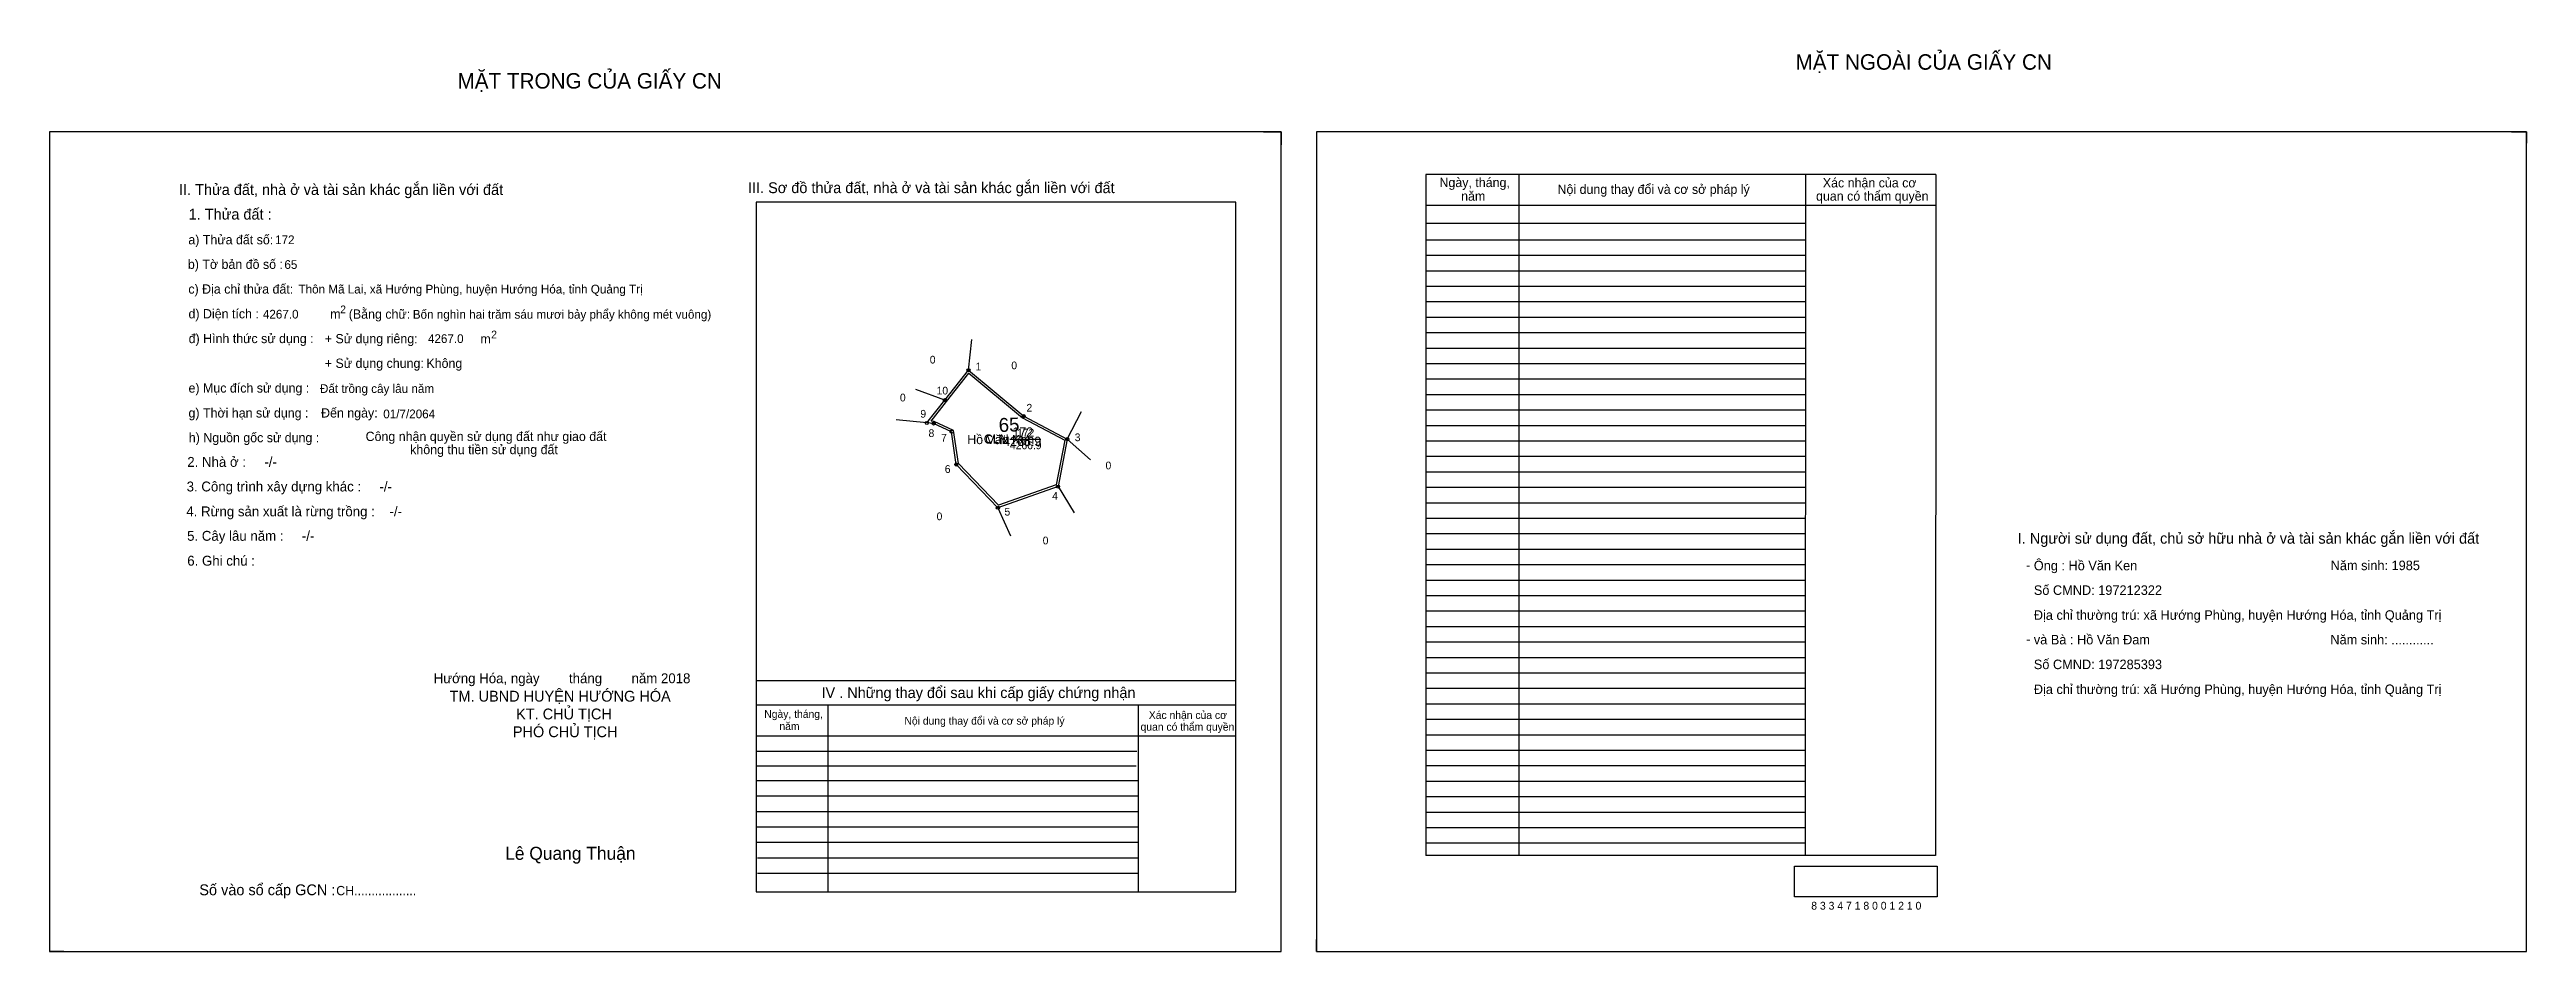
# Model space of a CAD drawing. Extents: x 532236 to 535745, y 1846933 to 1847521.
# Drawn here: x 534144 to 535745, y 1846938 to 1847521 of the extents above.
import ezdxf

# ---------------------------------------------------------------- set-up
doc = ezdxf.new("R2010")
doc.units = 0
for name, color, linetype in [('Default', 7, 'Continuous'), ('Level 10', 7, 'Continuous'), ('Level 11', 7, 'Continuous'), ('Level 13', 7, 'Continuous'), ('Level 2', 7, 'Continuous'), ('Level 27', 7, 'Continuous'), ('Level 3', 7, 'Continuous'), ('Level 36', 7, 'Continuous'), ('Level 4', 7, 'Continuous'), ('Level 5', 7, 'Continuous'), ('Level 55', 7, 'Continuous'), ('Level 6', 7, 'Continuous'), ('Level 7', 7, 'Continuous'), ('Level 8', 7, 'Continuous'), ('Level 9', 7, 'Continuous')]:
    doc.layers.add(name, color=color, linetype=linetype)

msp = doc.modelspace()

# ---------------------------------------------------------------- linework, layer by layer
at = {"layer": 'Level 10'}
for p, q in [((534928.6, 1847467.6), (534939.9, 1847467.6)), ((534939.9, 1847467.6), (534939.9, 1847459.2)), ((535735.4, 1847467.6), (535745, 1847467.6)), ((535745, 1847467.6), (535745, 1847460.2)), ((534726.9, 1847273.7), (534715.3, 1847279)), ((534756.8, 1847224.6), (534729.9, 1847252.5)), ((534795.7, 1847238.2), (534756.8, 1847224.6)), ((534143.8, 1846945.4), (534143.8, 1846937.6)), ((534153, 1846937.6), (534143.8, 1846937.6)), ((534962.7, 1846937.6), (534962.7, 1846945.4)), ((534962.7, 1846937.6), (534969.8, 1846937.6))]:
    msp.add_line(p, q, dxfattribs=at)
for points in [[(534143.8, 1846937.6), (534939.9, 1846937.6), (534939.9, 1847467.6), (534143.8, 1847467.6)], [(534962.7, 1846937.6), (535745, 1846937.6), (535745, 1847467.6), (534962.7, 1847467.6)], [(534722.5, 1847294.1), (534737.8, 1847313.5), (534773.5, 1847283.8), (534801.7, 1847268.9), (534795.7, 1847238.2), (534756.8, 1847224.6), (534729.9, 1847252.5), (534726.9, 1847273.7), (534715.3, 1847279), (534710.9, 1847279.4)], [(534723.6, 1847293.2), (534738, 1847311.5), (534772.7, 1847282.7), (534800.1, 1847268.2), (534794.5, 1847239.3), (534757.2, 1847226.2), (534731.3, 1847253.1), (534728.2, 1847274.6), (534715.6, 1847280.3), (534713.6, 1847280.6)]]:
    msp.add_lwpolyline(points, close=True, dxfattribs=at)
at = {"layer": 'Level 11'}
for centre in [(534737.8, 1847313.5), (534722.5, 1847294.1), (534722.5, 1847294.1), (534710.9, 1847279.4), (534715.3, 1847279), (534726.9, 1847273.7), (534773.5, 1847283.8), (534801.7, 1847268.9), (534729.9, 1847252.5), (534756.8, 1847224.6), (534795.7, 1847238.2)]:
    msp.add_circle(centre, 1, dxfattribs=at)
at = {"layer": 'Level 13'}
msp.add_line((534765.3, 1847269), (534780.6, 1847269), dxfattribs=at)
at = {"layer": 'Level 27'}
for p, q in [((534737.8, 1847313.5), (534740, 1847333.4)), ((534722.5, 1847294.1), (534703.7, 1847301)), ((534710.9, 1847279.4), (534691, 1847281.4)), ((534801.7, 1847268.9), (534810.8, 1847286.8)), ((534801.7, 1847268.9), (534816.6, 1847255.6)), ((534756.8, 1847224.6), (534764.9, 1847206.3)), ((534795.7, 1847238.2), (534806.2, 1847221.2))]:
    msp.add_line(p, q, dxfattribs=at)
at = {"layer": 'Level 6'}
msp.add_lwpolyline([(535271.7, 1846992.7), (535364.1, 1846992.7), (535364.1, 1846972.9), (535271.7, 1846972.9)], close=True, dxfattribs=at)
at = {"layer": 'Level 7'}
for p, q in [((535278.7, 1847397.6), (535033.5, 1847397.6)), ((535278.7, 1847387.6), (535033.5, 1847387.6)), ((535278.7, 1847377.6), (535033.5, 1847377.6)), ((535278.7, 1847367.6), (535033.5, 1847367.6)), ((535278.7, 1847357.6), (535033.5, 1847357.6)), ((535278.7, 1847347.6), (535033.5, 1847347.6)), ((535278.7, 1847337.6), (535033.5, 1847337.6)), ((535278.7, 1847327.6), (535033.5, 1847327.6)), ((535278.7, 1847317.6), (535033.5, 1847317.6)), ((535278.7, 1847307.6), (535033.5, 1847307.6)), ((535278.7, 1847297.6), (535033.5, 1847297.6)), ((535278.7, 1847287.6), (535033.5, 1847287.6)), ((535278.7, 1847277.6), (535033.5, 1847277.6)), ((535278.7, 1847267.6), (535033.5, 1847267.6)), ((535278.7, 1847257.6), (535033.5, 1847257.6)), ((535278.7, 1847247.6), (535033.5, 1847247.6)), ((535278.7, 1847237.6), (535033.5, 1847237.6)), ((535278.7, 1847227.6), (535033.5, 1847227.6)), ((535278.7, 1847217.6), (535033.5, 1847217.6)), ((535278.7, 1847207.6), (535033.5, 1847207.6)), ((535278.7, 1847197.6), (535033.5, 1847197.6)), ((535278.7, 1847187.6), (535033.5, 1847187.6)), ((535278.7, 1847177.6), (535033.5, 1847177.6)), ((535278.7, 1847167.6), (535033.5, 1847167.6)), ((535278.7, 1847157.6), (535033.5, 1847157.6)), ((535278.7, 1847147.6), (535033.5, 1847147.6)), ((535278.7, 1847137.6), (535033.5, 1847137.6)), ((535278.7, 1847127.6), (535033.5, 1847127.6)), ((535278.7, 1847117.6), (535033.5, 1847117.6)), ((535278.7, 1847107.6), (535033.5, 1847107.6)), ((535278.7, 1847097.6), (535033.5, 1847097.6)), ((535278.7, 1847087.6), (535033.5, 1847087.6)), ((534846.7, 1847066.9), (534600.6, 1847066.9)), ((535278.7, 1847077.6), (535033.5, 1847077.6)), ((535278.7, 1847067.6), (535033.5, 1847067.6)), ((534846.2, 1847057.5), (534600.6, 1847057.5)), ((535278.7, 1847057.6), (535033.5, 1847057.6)), ((534847.5, 1847048), (534600.6, 1847048)), ((534847.5, 1847038), (534600.6, 1847038)), ((535278.7, 1847047.6), (535033.5, 1847047.6)), ((535278.7, 1847037.6), (535033.5, 1847037.6)), ((534847.5, 1847028), (534600.6, 1847028)), ((534847.5, 1847018), (534600.6, 1847018)), ((535278.7, 1847027.6), (535033.5, 1847027.6)), ((535278.7, 1847017.6), (535033.5, 1847017.6)), ((534847.5, 1847008), (534600.6, 1847008)), ((535278.7, 1847007.6), (535033.5, 1847007.6)), ((534847.5, 1846998), (534601.4, 1846998)), ((534847.5, 1846988), (534601.4, 1846988))]:
    msp.add_line(p, q, dxfattribs=at)
at = {"layer": 'Level 8'}
for p, q in [((535363.1, 1847440.1), (535033.5, 1847440.1)), ((535033.5, 1847440.1), (535033.5, 1846999.6)), ((535093.5, 1847440.1), (535093.5, 1846999.6)), ((535278.9, 1847439.9), (535278.7, 1846999.6)), ((535363.1, 1847440.1), (535363, 1846999.6)), ((534910.6, 1847422.2), (534600.6, 1847422.2)), ((534600.6, 1847422.2), (534600.6, 1846976.2)), ((534910.6, 1846976.2), (534910.6, 1847422.2)), ((535363.1, 1847420.1), (535033.5, 1847420.1)), ((535278.7, 1847408.3), (535033.5, 1847408.3)), ((534910.6, 1847112.6), (534600.6, 1847112.6)), ((534910.6, 1847096.9), (534600.6, 1847096.9)), ((534646.8, 1847096.9), (534646.8, 1846976.2)), ((534847.5, 1847096.9), (534847.5, 1846976.2)), ((534910.6, 1847076.9), (534600.6, 1847076.9)), ((535363, 1846999.6), (535033.5, 1846999.6)), ((534600.6, 1846976.2), (534910.6, 1846976.2))]:
    msp.add_line(p, q, dxfattribs=at)
at = {"layer": 'Level 9'}
msp.add_line((534764.5, 1847269), (534784.6, 1847269), dxfattribs=at)

# ---------------------------------------------------------------- texts
at = {"layer": 'Default'}
for s, p in [('e) Mục đích sử dụng :', (534233.6, 1847299)), ('g) Thời hạn sử dụng :', (534233.6, 1847282.9)), ('Đến ngày:', (534319.3, 1847282.9)), ('h) Nguồn gốc sử dụng :', (534233.8, 1847266.9)), ('Công nhận quyền sử dụng đất như giao đất', (534348.1, 1847267.7)), ('không thu tiền sử dụng đất', (534376.9, 1847259.2))]:
    msp.add_text(s, height=6, dxfattribs=at).set_placement(p)
at = {"layer": 'Level 13'}
for s, p in [('172', (534769.2, 1847270.6)), ('CLN', (534748.7, 1847266.5)), ('4266.9', (534764.6, 1847262.4))]:
    msp.add_text(s, height=5, dxfattribs=at).set_placement(p)
at = {"layer": 'Level 2'}
msp.add_text('Hồ Văn Ken', height=6, dxfattribs=at).set_placement((534737, 1847265.7))
at = {"layer": 'Level 3'}
msp.add_text('CLN', height=6, dxfattribs=at).set_placement((534747.7, 1847266))
at = {"layer": 'Level 36'}
for p in [(534712.8, 1847317.8), (534765.5, 1847314.1), (534693.5, 1847293.3), (534826.4, 1847249.4), (534717.2, 1847216.5), (534785.8, 1847200.9)]:
    msp.add_text('0', height=5, dxfattribs=at).set_placement(p)
at = {"layer": 'Level 4'}
msp.add_text('172', height=6, dxfattribs=at).set_placement((534766.2, 1847270.5))
at = {"layer": 'Level 5'}
msp.add_text('4266.9', height=6, dxfattribs=at).set_placement((534760.3, 1847264.5))
at = {"layer": 'Level 55'}
for s, height, p in [('1', 0.8, (534737.6, 1847313.5)), ('0', 0.22, (534737.8, 1847313.3)), ('0', 0.22, (534737.8, 1847313.3)), ('0', 0.22, (534737.8, 1847313.3)), ('10', 0.8, (534721.9, 1847294.1)), ('0', 0.22, (534722.4, 1847293.9)), ('0', 0.22, (534722.4, 1847293.9)), ('9', 0.8, (534710.6, 1847279.4)), ('0', 0.22, (534710.8, 1847279.2)), ('0', 0.22, (534710.8, 1847279.2)), ('8', 0.8, (534715, 1847279)), ('0', 0.22, (534715.2, 1847278.8)), ('7', 0.8, (534726.6, 1847273.7)), ('0', 0.22, (534726.8, 1847273.5)), ('2', 0.8, (534773.2, 1847283.8)), ('0', 0.22, (534773.4, 1847283.6)), ('0', 0.22, (534773.4, 1847283.6)), ('3', 0.8, (534801.5, 1847268.9)), ('0', 0.22, (534801.6, 1847268.7)), ('0', 0.22, (534801.6, 1847268.7)), ('0', 0.22, (534801.6, 1847268.7)), ('0', 0.22, (534801.6, 1847268.7)), ('6', 0.8, (534729.7, 1847252.5)), ('0', 0.22, (534729.9, 1847252.2)), ('5', 0.8, (534756.6, 1847224.6)), ('0', 0.22, (534756.8, 1847224.4)), ('0', 0.22, (534756.8, 1847224.4)), ('4', 0.8, (534795.4, 1847238.2)), ('0', 0.22, (534795.6, 1847238)), ('0', 0.22, (534795.6, 1847238)), ('0', 0.22, (534795.6, 1847238))]:
    msp.add_text(s, height=height, dxfattribs=at).set_placement(p)
at = {"layer": 'Level 6'}
for s, height, p in [('172', 5.63, (534289.6, 1847395)), ('65', 5.63, (534295.6, 1847379)), ('Thôn Mã Lai, xã Hướng Phùng, huyện Hướng Hóa, tỉnh Quảng Trị', 5.64, (534304.7, 1847363.1)), ('4267.0', 5.63, (534281.7, 1847346.9)), ('Bốn nghìn hai trăm sáu mươi bảy phẩy không mét vuông)', 5.632, (534378.6, 1847346.8)), ('4267.0', 5.63, (534388.4, 1847331.1)), ('Đất trồng cây lâu năm', 5.64, (534318.6, 1847298.8)), ('01/7/2064', 5.64, (534359.5, 1847282.4)), ('Ông : Hồ Văn Ken', 6.16, (535426.5, 1847184.1)), ('Năm sinh: 1985', 6.16, (535618.4, 1847184.2)), ('Số CMND: 197212322', 6.16, (535426.5, 1847168.2)), ('Địa chỉ thường trú: xã Hướng Phùng, huyện Hướng Hóa, tỉnh Quảng Trị', 6.16, (535426.5, 1847152.1)), ('và Bà : Hồ Văn Đam', 6.16, (535426.5, 1847136.2)), ('Năm sinh: ............', 6.16, (535618.2, 1847136.2)), ('Số CMND: 197285393', 6.16, (535426.5, 1847120.2)), ('Địa chỉ thường trú: xã Hướng Phùng, huyện Hướng Hóa, tỉnh Quảng Trị', 6.16, (535426.5, 1847104.1)), ('8 3 3 4 7 1 8 0 0 1 2 1 0', 5.04, (535282.6, 1846964.7))]:
    msp.add_text(s, height=height, dxfattribs=at).set_placement(p)
at = {"layer": 'Level 7'}
for s, height, p in [('MẶT NGOÀI CỦA GIẤY CN', 10, (535272.5, 1847507.8)), ('MẶT TRONG CỦA GIẤY CN', 10, (534407.5, 1847495.6)), ('II. Thửa đất, nhà ở và tài sản khác gắn liền với đất', 7, (534227.5, 1847426.8)), ('III. Sơ đồ thửa đất, nhà ở và tài sản khác gắn liền với đất', 7, (534595.3, 1847428)), ('Ngày, tháng,', 6, (535042.3, 1847431.9)), ('Nội dung thay đổi và cơ sở pháp lý', 6, (535118.6, 1847427.5)), ('Xác nhận của cơ', 6, (535290.1, 1847431.7)), ('1. Thửa đất :', 7, (534233.7, 1847410.9)), ('năm', 6, (535056.3, 1847423.1)), (' quan có thẩm quyền', 6, (535283.5, 1847423.1)), ('a) Thửa đất số:', 6, (534233.5, 1847394.9)), ('b) Tờ bản đồ số :', 6, (534233.2, 1847379)), ('c) Địa chỉ thửa đất:', 6, (534233.5, 1847363)), ('d) Diện tích :', 6, (534233.6, 1847347)), ('2', 5, (534331.7, 1847350.3)), ('(Bằng chữ:', 6, (534337.2, 1847346.8)), ('đ) Hình thức sử dụng :', 6, (534233.7, 1847331)), ('+ Sử dụng riêng:', 6, (534321.7, 1847330.9)), ('m', 6, (534325.2, 1847346.9)), ('2', 5, (534429.3, 1847334.1)), ('+ Sử dụng chung:', 6, (534321.7, 1847315)), ('Không', 6, (534387.4, 1847315)), ('m', 6, (534422.3, 1847330.8)), ('2. Nhà ở :     -/-', 6.4, (534232.8, 1847251)), ('3. Công trình xây dựng khác :     -/-', 6.4, (534232.4, 1847235.1)), ('4. Rừng sản xuất là rừng trồng :    -/-', 6.4, (534232.2, 1847219)), ('5. Cây lâu năm :     -/-', 6.4, (534232.7, 1847203.2)), ('I. Người sử dụng đất, chủ sở hữu nhà ở và tài sản khác gắn liền với đất', 7, (535416.1, 1847201.3)), ('6. Ghi chú :', 6.4, (534232.8, 1847187.1)), ('-', 6.4, (535421.4, 1847184.3)), ('-', 6.4, (535421.5, 1847136.4)), ('Hướng Hóa, ngày        tháng        năm 2018', 6.4, (534392.1, 1847111.1)), ('TM. UBND HUYỆN HƯỚNG HÓA', 7, (534402.4, 1847099.2)), ('KT. CHỦ TỊCH', 7, (534445.4, 1847087.7)), ('IV . Những thay đổi sau khi cấp giấy chứng nhận', 7, (534642.8, 1847101.5)), ('PHÓ CHỦ TỊCH', 7, (534443.3, 1847076.2)), ('Ngày, tháng,', 5, (534605.8, 1847088.7)), ('năm', 5, (534615.6, 1847080.8)), ('Nội dung thay đổi và cơ sở pháp lý', 5, (534696.4, 1847084.3)), (' quan có thẩm quyền', 5, (534847.2, 1847080.4)), ('Xác nhận của cơ', 5, (534854.4, 1847088)), ('Lê Quang Thuận', 8.4, (534438.3, 1846996.9)), ('Số vào sổ cấp GCN :', 7, (534240.6, 1846974)), ('CH..................', 6, (534329.1, 1846974))]:
    msp.add_text(s, height=height, dxfattribs=at).set_placement(p)
msp.add_text('65', height=9, rotation=2, dxfattribs=at).set_placement((534757.5, 1847273.5))
at = {"layer": 'Level 9'}
for s, p in [('1', (534742.4, 1847313.4)), ('10', (534717.2, 1847297.8)), ('2', (534775.3, 1847286.7)), ('9', (534706.7, 1847282.8)), ('8', (534712, 1847270.3)), ('3', (534806.5, 1847267.6)), ('7', (534720.1, 1847267.3)), ('6', (534722.5, 1847247.1)), ('5', (534761.1, 1847219.5)), ('4', (534791.9, 1847229.7))]:
    msp.add_text(s, height=5, dxfattribs=at).set_placement(p)

doc.saveas('drawing.dxf')
